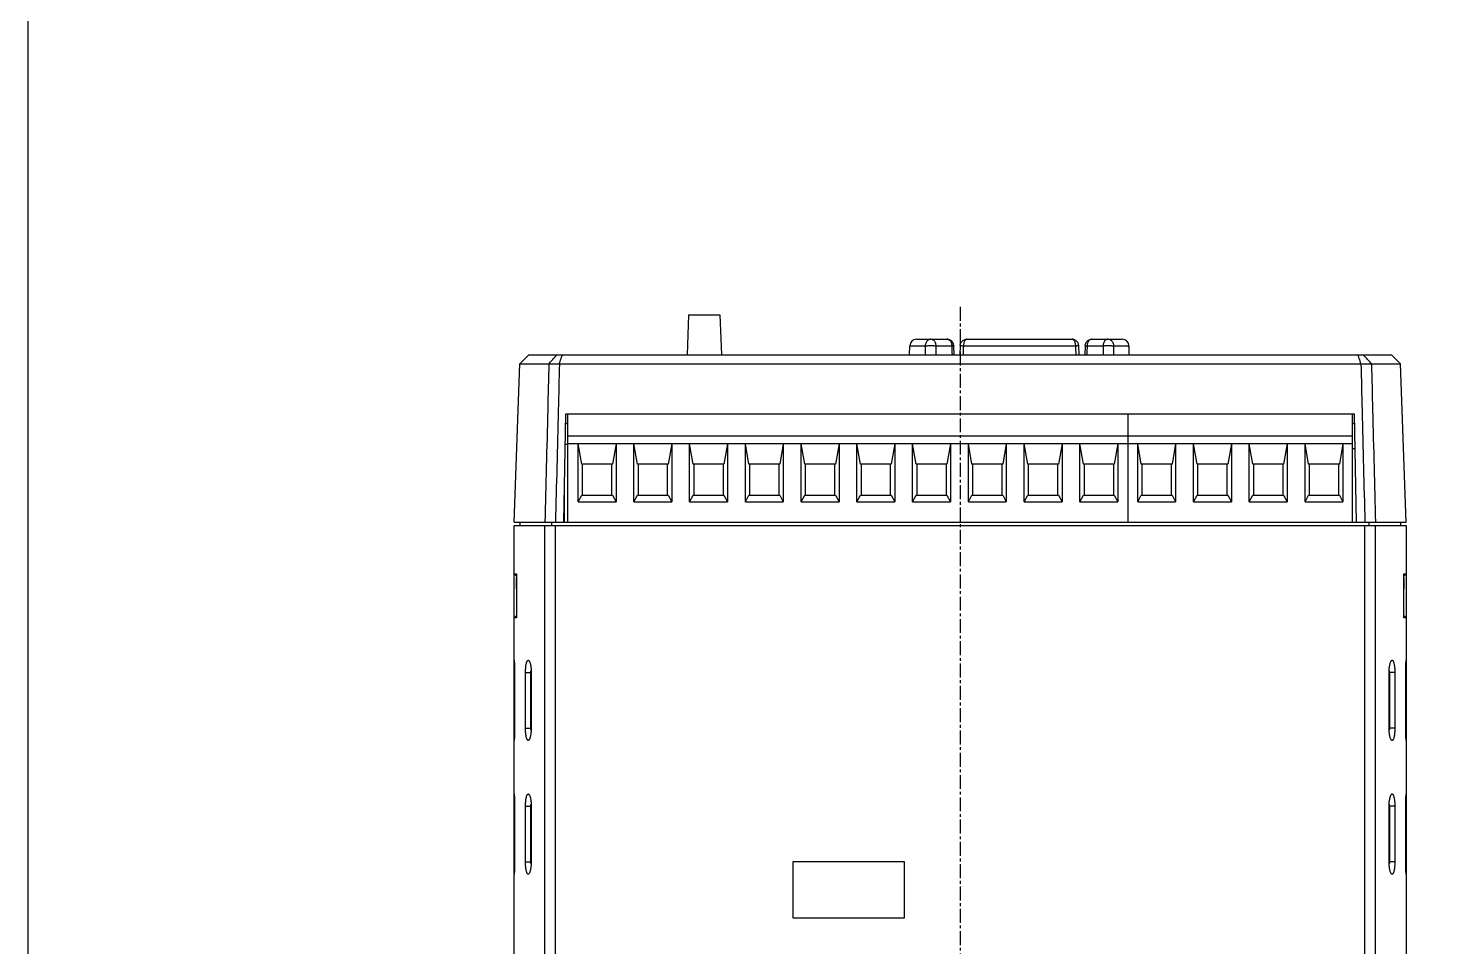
# Model space of a CAD drawing. Header units: millimetres. Extents: x 87 to 927, y 85 to 1088.
# Drawn here: x 87.1 to 213.2, y 490.3 to 572.7 of the extents above; entities that cross this region are included whole.
import ezdxf

# ---------------------------------------------------------------- set-up
doc = ezdxf.new("R2010")
doc.units = ezdxf.units.MM
doc.linetypes.add('CENTER', pattern=[2, 1.25, -0.25, 0.25, -0.25])
doc.layers.add('도면층1', color=7, linetype='Continuous')

msp = doc.modelspace()

# ---------------------------------------------------------------- linework, layer by layer
at = {"color": 7, "linetype": 'Continuous'}
for p, q in [((146.346, 547.016), (146.211, 543.416)), ((146.346, 547.016), (149.146, 547.016)), ((149.146, 547.016), (149.281, 543.416)), ((166.785, 544.816), (169.52, 544.816)), ((171.296, 544.816), (180.728, 544.816)), ((182.505, 544.816), (185.239, 544.816)), ((132.02, 543.416), (131.192, 542.616)), ((132.02, 543.416), (209.373, 543.416)), ((166.164, 543.416), (166.185, 544.232)), ((166.185, 544.232), (167.566, 544.232)), ((168.505, 544.232), (169.944, 544.232)), ((170.145, 543.416), (170.119, 544.235)), ((170.696, 544.241), (170.662, 543.416)), ((170.989, 544.232), (181.035, 544.232)), ((181.362, 543.416), (181.328, 544.241)), ((181.905, 544.235), (181.879, 543.416)), ((182.08, 544.232), (183.519, 544.232)), ((184.458, 544.232), (185.839, 544.232)), ((185.86, 543.416), (185.839, 544.232)), ((209.373, 543.416), (210.201, 542.616)), ((130.697, 528.416), (131.192, 542.616)), ((131.192, 542.616), (133.809, 542.616)), ((133.81, 542.623), (134.756, 542.623)), ((134.756, 542.616), (206.637, 542.616)), ((206.637, 542.623), (207.584, 542.623)), ((207.584, 542.616), (210.201, 542.616)), ((210.697, 528.416), (210.201, 542.616)), ((135.148, 528.416), (135.317, 538.116)), ((135.509, 537.216), (135.301, 537.216)), ((135.317, 538.116), (206.076, 538.116)), ((135.509, 528.416), (135.509, 538.116)), ((185.759, 528.416), (185.759, 538.116)), ((185.762, 528.416), (185.762, 538.116)), ((205.887, 528.416), (205.887, 538.116)), ((206.092, 537.216), (205.887, 537.216)), ((206.245, 528.416), (206.076, 538.116)), ((185.759, 536.116), (135.509, 536.116)), ((205.887, 536.116), (185.762, 536.116)), ((135.509, 535.366), (135.269, 535.366)), ((185.759, 535.416), (135.509, 535.416)), ((136.434, 530.216), (136.434, 535.416)), ((136.754, 533.616), (136.434, 535.416)), ((139.834, 535.416), (139.514, 533.616)), ((139.834, 535.416), (139.834, 530.216)), ((141.434, 530.216), (141.434, 535.416)), ((141.754, 533.616), (141.434, 535.416)), ((144.834, 535.416), (144.514, 533.616)), ((144.834, 535.416), (144.834, 530.216)), ((146.434, 530.216), (146.434, 535.416)), ((146.754, 533.616), (146.434, 535.416)), ((149.834, 535.416), (149.514, 533.616)), ((149.834, 535.416), (149.834, 530.216)), ((151.434, 530.216), (151.434, 535.416)), ((151.754, 533.616), (151.434, 535.416)), ((154.834, 535.416), (154.514, 533.616)), ((154.834, 535.416), (154.834, 530.216)), ((156.434, 530.216), (156.434, 535.416)), ((156.754, 533.616), (156.434, 535.416)), ((159.834, 535.416), (159.514, 533.616)), ((159.834, 535.416), (159.834, 530.216)), ((161.434, 530.216), (161.434, 535.416)), ((161.754, 533.616), (161.434, 535.416)), ((164.834, 535.416), (164.514, 533.616)), ((164.834, 535.416), (164.834, 530.216)), ((166.434, 530.216), (166.434, 535.416)), ((166.754, 533.616), (166.434, 535.416)), ((169.834, 535.416), (169.514, 533.616)), ((169.834, 535.416), (169.834, 530.216)), ((171.434, 530.216), (171.434, 535.416)), ((171.754, 533.616), (171.434, 535.416)), ((174.834, 535.416), (174.514, 533.616)), ((174.834, 535.416), (174.834, 530.216)), ((176.434, 530.216), (176.434, 535.416)), ((176.754, 533.616), (176.434, 535.416)), ((179.834, 535.416), (179.514, 533.616)), ((179.834, 535.416), (179.834, 530.216)), ((181.434, 530.216), (181.434, 535.416)), ((181.754, 533.616), (181.434, 535.416)), ((184.834, 535.416), (184.514, 533.616)), ((184.834, 535.416), (184.834, 530.216)), ((205.887, 535.416), (185.762, 535.416)), ((186.624, 530.216), (186.624, 535.416)), ((186.944, 533.616), (186.624, 535.416)), ((190.024, 535.416), (189.704, 533.616)), ((190.024, 535.416), (190.024, 530.216)), ((191.624, 530.216), (191.624, 535.416)), ((191.944, 533.616), (191.624, 535.416)), ((195.024, 535.416), (194.704, 533.616)), ((195.024, 535.416), (195.024, 530.216)), ((196.624, 530.216), (196.624, 535.416)), ((196.944, 533.616), (196.624, 535.416)), ((200.024, 535.416), (199.704, 533.616)), ((200.024, 535.416), (200.024, 530.216)), ((201.624, 530.216), (201.624, 535.416)), ((201.944, 533.616), (201.624, 535.416)), ((205.024, 535.416), (204.704, 533.616)), ((205.024, 535.416), (205.024, 530.216)), ((205.887, 535.016), (206.13, 535.016)), ((139.514, 533.616), (136.754, 533.616)), ((136.834, 530.816), (136.834, 533.616)), ((139.434, 533.616), (139.434, 530.816)), ((144.514, 533.616), (141.754, 533.616)), ((141.834, 530.816), (141.834, 533.616)), ((144.434, 533.616), (144.434, 530.816)), ((149.514, 533.616), (146.754, 533.616)), ((146.834, 530.816), (146.834, 533.616)), ((149.434, 533.616), (149.434, 530.816)), ((154.514, 533.616), (151.754, 533.616)), ((151.834, 530.816), (151.834, 533.616)), ((154.434, 533.616), (154.434, 530.816)), ((159.514, 533.616), (156.754, 533.616)), ((156.834, 530.816), (156.834, 533.616)), ((159.434, 533.616), (159.434, 530.816)), ((164.514, 533.616), (161.754, 533.616)), ((161.834, 530.816), (161.834, 533.616)), ((164.434, 533.616), (164.434, 530.816)), ((169.514, 533.616), (166.754, 533.616)), ((166.834, 530.816), (166.834, 533.616)), ((169.434, 533.616), (169.434, 530.816)), ((174.514, 533.616), (171.754, 533.616)), ((171.834, 530.816), (171.834, 533.616)), ((174.434, 533.616), (174.434, 530.816)), ((179.514, 533.616), (176.754, 533.616)), ((176.834, 530.816), (176.834, 533.616)), ((179.434, 533.616), (179.434, 530.816)), ((184.514, 533.616), (181.754, 533.616)), ((181.834, 530.816), (181.834, 533.616)), ((184.434, 533.616), (184.434, 530.816)), ((189.704, 533.616), (186.944, 533.616)), ((187.024, 530.816), (187.024, 533.616)), ((189.624, 533.616), (189.624, 530.816)), ((194.704, 533.616), (191.944, 533.616)), ((192.024, 530.816), (192.024, 533.616)), ((194.624, 533.616), (194.624, 530.816)), ((199.704, 533.616), (196.944, 533.616)), ((197.024, 530.816), (197.024, 533.616)), ((199.624, 533.616), (199.624, 530.816)), ((204.704, 533.616), (201.944, 533.616)), ((202.024, 530.816), (202.024, 533.616)), ((204.624, 533.616), (204.624, 530.816)), ((135.209, 528.416), (135.209, 531.924)), ((136.434, 530.216), (136.754, 530.816)), ((136.754, 530.816), (139.514, 530.816)), ((139.514, 530.816), (139.834, 530.216)), ((141.434, 530.216), (141.754, 530.816)), ((141.754, 530.816), (144.514, 530.816)), ((144.514, 530.816), (144.834, 530.216)), ((146.434, 530.216), (146.754, 530.816)), ((146.754, 530.816), (149.514, 530.816)), ((149.514, 530.816), (149.834, 530.216)), ((151.434, 530.216), (151.754, 530.816)), ((151.754, 530.816), (154.514, 530.816)), ((154.514, 530.816), (154.834, 530.216)), ((156.434, 530.216), (156.754, 530.816)), ((156.754, 530.816), (159.514, 530.816)), ((159.514, 530.816), (159.834, 530.216)), ((161.434, 530.216), (161.754, 530.816)), ((161.754, 530.816), (164.514, 530.816)), ((164.514, 530.816), (164.834, 530.216)), ((166.434, 530.216), (166.754, 530.816)), ((166.754, 530.816), (169.514, 530.816)), ((169.514, 530.816), (169.834, 530.216)), ((171.434, 530.216), (171.754, 530.816)), ((171.754, 530.816), (174.514, 530.816)), ((174.514, 530.816), (174.834, 530.216)), ((176.434, 530.216), (176.754, 530.816)), ((176.754, 530.816), (179.514, 530.816)), ((179.514, 530.816), (179.834, 530.216)), ((181.434, 530.216), (181.754, 530.816)), ((181.754, 530.816), (184.514, 530.816)), ((184.514, 530.816), (184.834, 530.216)), ((186.624, 530.216), (186.944, 530.816)), ((186.944, 530.816), (189.704, 530.816)), ((189.704, 530.816), (190.024, 530.216)), ((191.624, 530.216), (191.944, 530.816)), ((191.944, 530.816), (194.704, 530.816)), ((194.704, 530.816), (195.024, 530.216)), ((196.624, 530.216), (196.944, 530.816)), ((196.944, 530.816), (199.704, 530.816)), ((199.704, 530.816), (200.024, 530.216)), ((201.624, 530.216), (201.944, 530.816)), ((201.944, 530.816), (204.704, 530.816)), ((204.704, 530.816), (205.024, 530.216)), ((136.434, 530.216), (139.834, 530.216)), ((141.434, 530.216), (144.834, 530.216)), ((146.434, 530.216), (149.834, 530.216)), ((151.434, 530.216), (154.834, 530.216)), ((156.434, 530.216), (159.834, 530.216)), ((161.434, 530.216), (164.834, 530.216)), ((166.434, 530.216), (169.834, 530.216)), ((171.434, 530.216), (174.834, 530.216)), ((176.434, 530.216), (179.834, 530.216)), ((181.434, 530.216), (184.834, 530.216)), ((186.624, 530.216), (190.024, 530.216)), ((191.624, 530.216), (195.024, 530.216)), ((196.624, 530.216), (200.024, 530.216)), ((201.624, 530.216), (205.024, 530.216)), ((130.697, 528.416), (185.759, 528.416)), ((131.197, 528.416), (131.197, 528.116)), ((134.048, 528.416), (134.048, 528.116)), ((185.762, 528.416), (210.697, 528.416)), ((207.345, 528.416), (207.345, 528.116)), ((210.197, 528.416), (210.197, 528.116)), ((130.697, 528.116), (210.697, 528.116)), ((130.697, 443.416), (130.697, 528.116)), ((133.458, 473.685), (133.458, 528.116)), ((134.402, 473.508), (134.402, 528.116)), ((206.991, 473.508), (206.991, 528.116)), ((207.935, 473.685), (207.935, 528.116)), ((210.697, 528.116), (210.697, 443.416)), ((130.697, 523.766), (130.898, 523.564)), ((130.697, 523.766), (130.898, 523.766)), ((130.897, 522.416), (130.897, 523.416)), ((130.898, 523.766), (130.898, 519.816)), ((210.697, 523.766), (210.495, 523.564)), ((210.495, 523.766), (210.697, 523.766)), ((210.495, 519.816), (210.495, 523.766)), ((210.497, 523.416), (210.497, 522.416)), ((130.697, 519.816), (130.898, 520.018)), ((130.898, 519.816), (130.697, 519.816)), ((210.697, 519.816), (210.495, 520.018)), ((210.697, 519.816), (210.495, 519.816)), ((130.697, 516.016), (130.697, 516.016)), ((210.696, 516.016), (210.697, 516.016)), ((130.697, 514.916), (130.734, 514.916)), ((130.734, 514.916), (130.734, 509.916)), ((131.714, 509.916), (131.714, 514.916)), ((131.714, 514.916), (132.225, 514.916)), ((132.204, 509.916), (132.204, 514.916)), ((132.225, 514.916), (132.225, 509.916)), ((209.679, 514.916), (209.168, 514.916)), ((209.168, 509.916), (209.168, 514.916)), ((209.19, 514.916), (209.19, 509.916)), ((209.679, 514.916), (209.679, 509.916)), ((210.697, 514.916), (210.659, 514.916)), ((210.659, 509.916), (210.659, 514.916)), ((130.697, 509.916), (130.734, 509.916)), ((131.714, 509.916), (132.225, 509.916)), ((209.679, 509.916), (209.168, 509.916)), ((210.697, 509.916), (210.659, 509.916)), ((130.697, 508.816), (130.697, 508.816)), ((210.697, 508.816), (210.696, 508.816)), ((130.697, 504.016), (130.697, 504.016)), ((210.696, 504.016), (210.697, 504.016)), ((130.697, 502.916), (130.734, 502.916)), ((130.734, 502.916), (130.734, 497.916)), ((131.714, 497.916), (131.714, 502.916)), ((131.714, 502.916), (132.225, 502.916)), ((132.204, 497.916), (132.204, 502.916)), ((132.225, 502.916), (132.225, 497.916)), ((209.168, 497.916), (209.168, 502.916)), ((209.679, 502.916), (209.168, 502.916)), ((209.19, 502.916), (209.19, 497.916)), ((209.679, 502.916), (209.679, 497.916)), ((210.659, 497.916), (210.659, 502.916)), ((210.697, 502.916), (210.659, 502.916)), ((130.697, 497.916), (130.734, 497.916)), ((130.697, 496.816), (130.697, 496.816)), ((131.714, 497.916), (132.225, 497.916)), ((155.697, 497.916), (155.697, 492.916)), ((165.697, 497.916), (155.697, 497.916)), ((165.697, 492.916), (165.697, 497.916)), ((209.679, 497.916), (209.168, 497.916)), ((210.697, 497.916), (210.659, 497.916)), ((210.697, 496.816), (210.696, 496.816)), ((155.697, 492.916), (165.697, 492.916))]:
    msp.add_line(p, q, dxfattribs=at)
msp.add_lwpolyline([(87.106, 988.9), (927.022, 988.9), (927.022, 407.862), (87.106, 407.862)], close=True)
for centre, start, end in [((166.785, 544.216), 90, 178.5), ((185.239, 544.216), 1.5, 90)]:
    msp.add_arc(centre, 0.6, start, end, dxfattribs=at)
for points, knots in [([(168.081, 544.816), (168.036, 544.816), (167.944, 544.802), (167.816, 544.739), (167.708, 544.64), (167.628, 544.515), (167.579, 544.376), (167.567, 544.279), (167.566, 544.232)], [0, 0, 0, 0, 0.13624454, 0.27555328, 0.42026591, 0.56889954, 0.71616687, 0.85939691, 0.85939691, 0.85939691, 0.85939691]), ([(168.081, 544.816), (168.119, 544.816), (168.197, 544.801), (168.302, 544.736), (168.39, 544.637), (168.455, 544.513), (168.495, 544.375), (168.505, 544.279), (168.505, 544.232)], [0, 0, 0, 0, 0.11270879, 0.23244124, 0.36365203, 0.50496935, 0.64955037, 0.7924155, 0.7924155, 0.7924155, 0.7924155]), ([(169.52, 544.816), (169.556, 544.816), (169.632, 544.802), (169.735, 544.74), (169.823, 544.645), (169.889, 544.523), (169.932, 544.383), (169.943, 544.282), (169.944, 544.232)], [0, 0, 0, 0, 0.10995726, 0.22654436, 0.35372959, 0.49240683, 0.64012653, 0.79246253, 0.79246253, 0.79246253, 0.79246253]), ([(170.119, 544.235), (170.118, 544.286), (170.101, 544.389), (170.038, 544.53), (169.942, 544.652), (169.817, 544.744), (169.674, 544.803), (169.571, 544.816), (169.52, 544.816)], [0, 0, 0, 0, 0.15361284, 0.30706417, 0.46046817, 0.6137678, 0.76720805, 0.92080542, 0.92080542, 0.92080542, 0.92080542]), ([(170.696, 544.241), (170.699, 544.292), (170.716, 544.394), (170.779, 544.534), (170.876, 544.654), (171, 544.745), (171.143, 544.803), (171.245, 544.816), (171.296, 544.816)], [0, 0, 0, 0, 0.15252293, 0.30494675, 0.45734737, 0.60968184, 0.7621025, 0.91461845, 0.91461845, 0.91461845, 0.91461845]), ([(171.296, 544.816), (171.268, 544.816), (171.208, 544.799), (171.133, 544.732), (171.071, 544.634), (171.025, 544.511), (170.997, 544.374), (170.99, 544.279), (170.989, 544.232)], [0, 0, 0, 0, 0.08272935, 0.17898362, 0.29513335, 0.42873384, 0.57057733, 0.71307656, 0.71307656, 0.71307656, 0.71307656]), ([(180.728, 544.816), (180.756, 544.816), (180.816, 544.799), (180.891, 544.732), (180.953, 544.634), (180.999, 544.511), (181.027, 544.374), (181.034, 544.279), (181.035, 544.232)], [0, 0, 0, 0, 0.08272981, 0.17898447, 0.29513429, 0.42873459, 0.57057774, 0.71307655, 0.71307655, 0.71307655, 0.71307655]), ([(181.328, 544.241), (181.325, 544.292), (181.308, 544.394), (181.245, 544.534), (181.148, 544.654), (181.024, 544.745), (180.881, 544.803), (180.779, 544.816), (180.728, 544.816)], [0, 0, 0, 0, 0.15252289, 0.30494672, 0.45734734, 0.60968183, 0.76210249, 0.91461845, 0.91461845, 0.91461845, 0.91461845]), ([(181.905, 544.235), (181.906, 544.286), (181.923, 544.389), (181.986, 544.53), (182.082, 544.652), (182.207, 544.744), (182.35, 544.803), (182.453, 544.816), (182.505, 544.816)], [0, 0, 0, 0, 0.15361297, 0.30706427, 0.46046824, 0.61376785, 0.76720807, 0.92080542, 0.92080542, 0.92080542, 0.92080542]), ([(182.505, 544.816), (182.468, 544.816), (182.392, 544.802), (182.289, 544.74), (182.201, 544.645), (182.135, 544.523), (182.092, 544.383), (182.081, 544.282), (182.08, 544.232)], [0, 0, 0, 0, 0.10995731, 0.22654427, 0.35372959, 0.4924069, 0.64012641, 0.79246253, 0.79246253, 0.79246253, 0.79246253]), ([(183.943, 544.816), (183.905, 544.816), (183.827, 544.801), (183.722, 544.736), (183.634, 544.637), (183.569, 544.513), (183.529, 544.375), (183.519, 544.279), (183.519, 544.232)], [0, 0, 0, 0, 0.11270935, 0.23244214, 0.36365291, 0.50497, 0.64955074, 0.79241549, 0.79241549, 0.79241549, 0.79241549]), ([(183.943, 544.816), (183.988, 544.816), (184.081, 544.802), (184.208, 544.739), (184.316, 544.64), (184.396, 544.515), (184.445, 544.376), (184.457, 544.279), (184.458, 544.232)], [0, 0, 0, 0, 0.1362438, 0.27555215, 0.4202648, 0.56889873, 0.71616644, 0.85939692, 0.85939692, 0.85939692, 0.85939692]), ([(133.809, 542.617), (133.886, 542.704), (134.042, 542.878), (134.273, 543.147), (134.43, 543.325), (134.509, 543.416)], [0, 0, 0, 0, 0.3490639, 0.7014655, 1.0622697, 1.0622697, 1.0622697, 1.0622697]), ([(134.756, 542.616), (134.786, 542.703), (134.831, 542.883), (134.93, 543.146), (134.99, 543.325), (135.022, 543.416)], [0, 0, 0, 0, 0.27394866, 0.55540189, 0.8427571, 0.8427571, 0.8427571, 0.8427571]), ([(167.566, 544.232), (167.598, 544.234), (167.671, 544.237), (167.793, 544.24), (167.934, 544.242), (168.085, 544.242), (168.235, 544.24), (168.375, 544.237), (168.464, 544.234), (168.505, 544.232)], [0, 0, 0, 0, 0.09629911, 0.22064673, 0.36477543, 0.51902036, 0.67305686, 0.81654017, 0.93994838, 0.93994838, 0.93994838, 0.93994838]), ([(169.944, 544.232), (169.974, 544.232), (170.035, 544.238), (170.067, 544.229), (170.125, 544.241), (170.119, 544.235)], [0, 0, 0, 0, 0.09189576, 0.15154966, 0.17546559, 0.17546559, 0.17546559, 0.17546559]), ([(170.696, 544.241), (170.702, 544.245), (170.731, 544.236), (170.784, 544.243), (170.877, 544.235), (170.949, 544.233), (170.989, 544.232)], [0, 0, 0, 0, 0.01929018, 0.07755288, 0.17086862, 0.29305515, 0.29305515, 0.29305515, 0.29305515]), ([(181.035, 544.232), (181.075, 544.233), (181.147, 544.235), (181.24, 544.243), (181.293, 544.236), (181.323, 544.245), (181.328, 544.241)], [0, 0, 0, 0, 0.1221673, 0.21549198, 0.27375938, 0.2930552, 0.2930552, 0.2930552, 0.2930552]), ([(181.905, 544.235), (181.899, 544.241), (181.957, 544.229), (181.989, 544.238), (182.05, 544.232), (182.08, 544.232)], [0, 0, 0, 0, 0.02390993, 0.08355492, 0.17546587, 0.17546587, 0.17546587, 0.17546587]), ([(183.519, 544.232), (183.56, 544.234), (183.649, 544.237), (183.789, 544.24), (183.939, 544.242), (184.09, 544.242), (184.231, 544.24), (184.353, 544.237), (184.426, 544.234), (184.458, 544.232)], [0, 0, 0, 0, 0.1233847, 0.26687139, 0.42090585, 0.57515141, 0.71928332, 0.84362951, 0.93994839, 0.93994839, 0.93994839, 0.93994839]), ([(206.637, 542.616), (206.607, 542.703), (206.562, 542.883), (206.463, 543.146), (206.403, 543.325), (206.371, 543.416)], [0, 0, 0, 0, 0.27394422, 0.5553975, 0.8427571, 0.8427571, 0.8427571, 0.8427571]), ([(207.584, 542.617), (207.508, 542.704), (207.351, 542.878), (207.12, 543.147), (206.963, 543.325), (206.884, 543.416)], [0, 0, 0, 0, 0.3490693, 0.7014708, 1.0622697, 1.0622697, 1.0622697, 1.0622697]), ([(133.809, 542.616), (133.775, 541.233), (133.698, 538.149), (133.581, 533.416), (133.499, 530.066), (133.458, 528.416)], [0, 0, 0, 0, 4.1511625, 9.2539368, 14.2048392, 14.2048392, 14.2048392, 14.2048392]), ([(134.756, 542.616), (134.721, 541.233), (134.644, 538.149), (134.526, 533.416), (134.443, 530.066), (134.402, 528.416)], [0, 0, 0, 0, 4.1511797, 9.253975, 14.2048977, 14.2048977, 14.2048977, 14.2048977]), ([(206.637, 542.616), (206.672, 541.227), (206.749, 538.137), (206.867, 533.404), (206.951, 530.06), (206.991, 528.416)], [0, 0, 0, 0, 4.1694346, 9.2722299, 14.2048977, 14.2048977, 14.2048977, 14.2048977]), ([(207.584, 542.616), (207.618, 541.227), (207.695, 538.137), (207.812, 533.404), (207.895, 530.06), (207.935, 528.416)], [0, 0, 0, 0, 4.1694174, 9.2721917, 14.2048392, 14.2048392, 14.2048392, 14.2048392]), ([(130.697, 516.016), (130.707, 516.02), (130.696, 515.94), (130.72, 515.871), (130.718, 515.677), (130.729, 515.459), (130.732, 515.195), (130.734, 515.012), (130.734, 514.916)], [0, 0, 0, 0, 0.031311, 0.1348891, 0.3150879, 0.5531105, 0.8119372, 1.1014894, 1.1014894, 1.1014894, 1.1014894]), ([(131.714, 514.916), (131.714, 514.953), (131.715, 515.026), (131.719, 515.157), (131.728, 515.305), (131.743, 515.465), (131.765, 515.613), (131.791, 515.742), (131.822, 515.848), (131.856, 515.93), (131.893, 515.986), (131.93, 516.013), (131.96, 516.017), (131.981, 516.012), (132, 516.001), (132.011, 515.991), (132.016, 515.986)], [0, 0, 0, 0, 0.110231, 0.2210327, 0.39107, 0.5544908, 0.7053919, 0.8384591, 0.9493931, 1.0369968, 1.1019949, 1.1489654, 1.1693236, 1.19024, 1.2137803, 1.2340968, 1.2340968, 1.2340968, 1.2340968]), ([(132.016, 515.986), (132.017, 515.985), (132.035, 515.966), (132.067, 515.917), (132.104, 515.83), (132.139, 515.719), (132.169, 515.585), (132.193, 515.435), (132.217, 515.218), (132.225, 515.043), (132.225, 514.923), (132.225, 514.916)], [0, 0, 0, 0, 0.0073923, 0.0784258, 0.1726738, 0.2902342, 0.428052, 0.5818282, 0.7458836, 1.0847781, 1.1058491, 1.1058491, 1.1058491, 1.1058491]), ([(209.168, 514.916), (209.168, 514.953), (209.169, 515.028), (209.174, 515.159), (209.185, 515.308), (209.205, 515.468), (209.231, 515.616), (209.261, 515.744), (209.296, 515.85), (209.333, 515.93), (209.363, 515.972), (209.377, 515.986)], [0, 0, 0, 0, 0.1117664, 0.2240293, 0.3943484, 0.557979, 0.7091572, 0.8427206, 0.9544639, 1.0431217, 1.1058159, 1.1058159, 1.1058159, 1.1058159]), ([(209.377, 515.986), (209.378, 515.987), (209.391, 515.999), (209.411, 516.014), (209.441, 516.017), (209.462, 516.012), (209.483, 515.999), (209.511, 515.971), (209.544, 515.915), (209.578, 515.828), (209.608, 515.716), (209.633, 515.582), (209.654, 515.431), (209.673, 515.214), (209.679, 515.041), (209.679, 514.922), (209.679, 514.916)], [0, 0, 0, 0, 0.0034553, 0.0512388, 0.0716835, 0.0924297, 0.115605, 0.1428178, 0.2128354, 0.3062777, 0.4233892, 0.5609974, 0.7146017, 0.8783672, 1.2158842, 1.234196, 1.234196, 1.234196, 1.234196]), ([(210.659, 514.916), (210.659, 515.009), (210.661, 515.194), (210.664, 515.462), (210.675, 515.682), (210.675, 515.877), (210.695, 515.941), (210.687, 516.021), (210.696, 516.016)], [0, 0, 0, 0, 0.2802011, 0.5548335, 0.7949343, 0.9709091, 1.0713056, 1.1014298, 1.1014298, 1.1014298, 1.1014298]), ([(209.179, 515.095), (209.186, 515.039), (209.189, 514.979), (209.19, 514.919), (209.19, 514.916)], [0, 0, 0, 0, 0.16915864, 0.1791469, 0.1791469, 0.1791469, 0.1791469]), ([(130.734, 509.916), (130.734, 509.822), (130.732, 509.638), (130.729, 509.37), (130.719, 509.149), (130.718, 508.955), (130.698, 508.891), (130.706, 508.811), (130.697, 508.816)], [0, 0, 0, 0, 0.2805643, 0.5553686, 0.79544, 0.971374, 1.071376, 1.1014343, 1.1014343, 1.1014343, 1.1014343]), ([(132.016, 508.846), (132.015, 508.845), (132.003, 508.833), (131.982, 508.818), (131.952, 508.815), (131.931, 508.82), (131.91, 508.833), (131.882, 508.861), (131.849, 508.917), (131.815, 509.004), (131.785, 509.116), (131.76, 509.25), (131.74, 509.401), (131.72, 509.618), (131.714, 509.791), (131.714, 509.91), (131.714, 509.916)], [0, 0, 0, 0, 0.0034553, 0.0512388, 0.0716835, 0.0924297, 0.115605, 0.1428178, 0.2128354, 0.3062777, 0.4233892, 0.5609974, 0.7146017, 0.8783672, 1.2158842, 1.234196, 1.234196, 1.234196, 1.234196]), ([(132.225, 509.916), (132.225, 509.879), (132.224, 509.804), (132.219, 509.673), (132.208, 509.524), (132.188, 509.364), (132.163, 509.216), (132.132, 509.088), (132.097, 508.982), (132.06, 508.902), (132.031, 508.86), (132.016, 508.846)], [0, 0, 0, 0, 0.1117664, 0.2240293, 0.3943484, 0.557979, 0.7091572, 0.8427206, 0.9544639, 1.0431217, 1.1058159, 1.1058159, 1.1058159, 1.1058159]), ([(132.214, 509.737), (132.207, 509.793), (132.204, 509.853), (132.204, 509.913), (132.204, 509.916)], [0, 0, 0, 0, 0.16915864, 0.1791469, 0.1791469, 0.1791469, 0.1791469]), ([(209.378, 508.846), (209.376, 508.847), (209.358, 508.866), (209.326, 508.915), (209.289, 509.002), (209.255, 509.113), (209.224, 509.246), (209.2, 509.397), (209.176, 509.614), (209.169, 509.789), (209.168, 509.909), (209.168, 509.916)], [0, 0, 0, 0, 0.0073923, 0.0784258, 0.1726738, 0.2902342, 0.428052, 0.5818282, 0.7458836, 1.0847781, 1.1058491, 1.1058491, 1.1058491, 1.1058491]), ([(209.679, 509.916), (209.679, 509.879), (209.679, 509.806), (209.674, 509.675), (209.666, 509.527), (209.65, 509.367), (209.628, 509.219), (209.602, 509.09), (209.571, 508.984), (209.537, 508.902), (209.501, 508.846), (209.463, 508.818), (209.434, 508.815), (209.412, 508.82), (209.393, 508.831), (209.382, 508.841), (209.378, 508.846)], [0, 0, 0, 0, 0.110231, 0.2210327, 0.39107, 0.5544908, 0.7053919, 0.8384591, 0.9493931, 1.0369968, 1.1019949, 1.1489654, 1.1693236, 1.19024, 1.2137803, 1.2340968, 1.2340968, 1.2340968, 1.2340968]), ([(210.696, 508.816), (210.686, 508.812), (210.697, 508.892), (210.673, 508.961), (210.675, 509.156), (210.664, 509.373), (210.661, 509.637), (210.66, 509.819), (210.659, 509.916)], [0, 0, 0, 0, 0.031425, 0.1353331, 0.315744, 0.5532447, 0.8121415, 1.1014863, 1.1014863, 1.1014863, 1.1014863]), ([(130.697, 504.016), (130.707, 504.02), (130.696, 503.94), (130.72, 503.871), (130.718, 503.677), (130.729, 503.459), (130.732, 503.195), (130.734, 503.012), (130.734, 502.916)], [0, 0, 0, 0, 0.031311, 0.1348891, 0.3150879, 0.5531105, 0.8119372, 1.1014894, 1.1014894, 1.1014894, 1.1014894]), ([(131.714, 502.916), (131.714, 502.953), (131.715, 503.026), (131.719, 503.157), (131.728, 503.305), (131.743, 503.465), (131.765, 503.613), (131.791, 503.742), (131.822, 503.848), (131.856, 503.93), (131.893, 503.986), (131.93, 504.013), (131.96, 504.017), (131.981, 504.012), (132, 504.001), (132.011, 503.991), (132.016, 503.986)], [0, 0, 0, 0, 0.110231, 0.2210327, 0.39107, 0.5544908, 0.7053919, 0.8384591, 0.9493931, 1.0369968, 1.1019949, 1.1489654, 1.1693236, 1.19024, 1.2137803, 1.2340968, 1.2340968, 1.2340968, 1.2340968]), ([(132.016, 503.986), (132.017, 503.985), (132.035, 503.966), (132.067, 503.917), (132.104, 503.83), (132.139, 503.719), (132.169, 503.585), (132.193, 503.435), (132.217, 503.218), (132.225, 503.043), (132.225, 502.923), (132.225, 502.916)], [0, 0, 0, 0, 0.0073923, 0.0784258, 0.1726738, 0.2902342, 0.428052, 0.5818282, 0.7458836, 1.0847781, 1.1058491, 1.1058491, 1.1058491, 1.1058491]), ([(209.168, 502.916), (209.168, 502.953), (209.169, 503.028), (209.174, 503.159), (209.185, 503.308), (209.205, 503.468), (209.231, 503.616), (209.261, 503.744), (209.296, 503.85), (209.333, 503.93), (209.363, 503.972), (209.377, 503.986)], [0, 0, 0, 0, 0.1117664, 0.2240293, 0.3943484, 0.557979, 0.7091572, 0.8427206, 0.9544639, 1.0431217, 1.1058159, 1.1058159, 1.1058159, 1.1058159]), ([(209.179, 503.095), (209.186, 503.039), (209.189, 502.979), (209.19, 502.919), (209.19, 502.916)], [0, 0, 0, 0, 0.16915864, 0.1791469, 0.1791469, 0.1791469, 0.1791469]), ([(209.377, 503.986), (209.378, 503.987), (209.391, 503.999), (209.411, 504.014), (209.441, 504.017), (209.462, 504.012), (209.483, 503.999), (209.511, 503.971), (209.544, 503.915), (209.578, 503.828), (209.608, 503.716), (209.633, 503.582), (209.654, 503.431), (209.673, 503.214), (209.679, 503.041), (209.679, 502.922), (209.679, 502.916)], [0, 0, 0, 0, 0.0034553, 0.0512388, 0.0716835, 0.0924297, 0.115605, 0.1428178, 0.2128354, 0.3062777, 0.4233892, 0.5609974, 0.7146017, 0.8783672, 1.2158842, 1.234196, 1.234196, 1.234196, 1.234196]), ([(210.659, 502.916), (210.659, 503.009), (210.661, 503.194), (210.664, 503.462), (210.675, 503.682), (210.675, 503.877), (210.695, 503.941), (210.687, 504.021), (210.696, 504.016)], [0, 0, 0, 0, 0.2802011, 0.5548335, 0.7949343, 0.9709091, 1.0713056, 1.1014298, 1.1014298, 1.1014298, 1.1014298]), ([(130.734, 497.916), (130.734, 497.822), (130.732, 497.638), (130.729, 497.37), (130.719, 497.149), (130.718, 496.955), (130.698, 496.891), (130.706, 496.811), (130.697, 496.816)], [0, 0, 0, 0, 0.2805643, 0.5553686, 0.79544, 0.971374, 1.071376, 1.1014343, 1.1014343, 1.1014343, 1.1014343]), ([(132.016, 496.846), (132.015, 496.845), (132.003, 496.833), (131.982, 496.818), (131.952, 496.815), (131.931, 496.82), (131.91, 496.833), (131.882, 496.861), (131.849, 496.917), (131.815, 497.004), (131.785, 497.116), (131.76, 497.25), (131.74, 497.401), (131.72, 497.618), (131.714, 497.791), (131.714, 497.91), (131.714, 497.916)], [0, 0, 0, 0, 0.0034553, 0.0512388, 0.0716835, 0.0924297, 0.115605, 0.1428178, 0.2128354, 0.3062777, 0.4233892, 0.5609974, 0.7146017, 0.8783672, 1.2158842, 1.234196, 1.234196, 1.234196, 1.234196]), ([(132.225, 497.916), (132.225, 497.879), (132.224, 497.804), (132.219, 497.673), (132.208, 497.524), (132.188, 497.364), (132.163, 497.216), (132.132, 497.088), (132.097, 496.982), (132.06, 496.902), (132.031, 496.86), (132.016, 496.846)], [0, 0, 0, 0, 0.1117664, 0.2240293, 0.3943484, 0.557979, 0.7091572, 0.8427206, 0.9544639, 1.0431217, 1.1058159, 1.1058159, 1.1058159, 1.1058159]), ([(132.214, 497.737), (132.207, 497.793), (132.204, 497.853), (132.204, 497.913), (132.204, 497.916)], [0, 0, 0, 0, 0.16915864, 0.1791469, 0.1791469, 0.1791469, 0.1791469]), ([(209.378, 496.846), (209.376, 496.847), (209.358, 496.866), (209.326, 496.915), (209.289, 497.002), (209.255, 497.113), (209.224, 497.246), (209.2, 497.397), (209.176, 497.614), (209.169, 497.789), (209.168, 497.909), (209.168, 497.916)], [0, 0, 0, 0, 0.0073923, 0.0784258, 0.1726738, 0.2902342, 0.428052, 0.5818282, 0.7458836, 1.0847781, 1.1058491, 1.1058491, 1.1058491, 1.1058491]), ([(209.679, 497.916), (209.679, 497.879), (209.679, 497.806), (209.674, 497.675), (209.666, 497.527), (209.65, 497.367), (209.628, 497.219), (209.602, 497.09), (209.571, 496.984), (209.537, 496.902), (209.501, 496.846), (209.463, 496.818), (209.434, 496.815), (209.412, 496.82), (209.393, 496.831), (209.382, 496.841), (209.378, 496.846)], [0, 0, 0, 0, 0.110231, 0.2210327, 0.39107, 0.5544908, 0.7053919, 0.8384591, 0.9493931, 1.0369968, 1.1019949, 1.1489654, 1.1693236, 1.19024, 1.2137803, 1.2340968, 1.2340968, 1.2340968, 1.2340968]), ([(210.696, 496.816), (210.686, 496.812), (210.697, 496.892), (210.673, 496.961), (210.675, 497.156), (210.664, 497.373), (210.661, 497.637), (210.66, 497.819), (210.659, 497.916)], [0, 0, 0, 0, 0.031425, 0.1353331, 0.315744, 0.5532447, 0.8121415, 1.1014863, 1.1014863, 1.1014863, 1.1014863])]:
    msp.add_open_spline(points, degree=3, knots=knots, dxfattribs=at)
for points in [[(167.566, 544.232), (167.565, 543.96), (167.564, 543.688), (167.562, 543.416)], [(168.505, 544.232), (168.504, 543.96), (168.503, 543.688), (168.501, 543.416)], [(169.944, 544.232), (169.952, 543.96), (169.961, 543.688), (169.97, 543.416)], [(170.033, 544.527), (170.017, 544.552), (170, 544.576), (169.982, 544.599)], [(170.095, 544.387), (170.087, 544.414), (170.077, 544.441), (170.065, 544.467)], [(170.722, 544.392), (170.731, 544.419), (170.741, 544.445), (170.753, 544.471)], [(170.989, 544.232), (170.977, 543.96), (170.965, 543.688), (170.953, 543.416)], [(181.035, 544.232), (181.047, 543.96), (181.059, 543.688), (181.071, 543.416)], [(182.08, 544.232), (182.072, 543.959), (182.063, 543.686), (182.054, 543.413)], [(183.519, 544.232), (183.52, 543.96), (183.521, 543.688), (183.523, 543.416)], [(184.458, 544.232), (184.459, 543.96), (184.46, 543.688), (184.462, 543.416)], [(210.696, 516.016), (210.696, 516.016), (210.696, 516.016), (210.696, 516.016)], [(132.204, 514.916), (132.204, 514.976), (132.207, 515.037), (132.214, 515.097)], [(209.19, 509.916), (209.19, 509.856), (209.186, 509.795), (209.179, 509.735)], [(130.697, 508.816), (130.697, 508.816), (130.697, 508.816), (130.697, 508.816)], [(132.204, 502.916), (132.204, 502.976), (132.207, 503.037), (132.214, 503.097)], [(210.696, 504.016), (210.696, 504.016), (210.696, 504.016), (210.696, 504.016)], [(130.697, 496.816), (130.697, 496.816), (130.697, 496.816), (130.697, 496.816)], [(209.19, 497.916), (209.19, 497.856), (209.186, 497.795), (209.179, 497.735)]]:
    msp.add_open_spline(points, degree=3, dxfattribs=at)
at = {"layer": '도면층1', "color": 1, "linetype": 'CENTER'}
msp.add_line((170.697, 547.714), (170.697, 434.181), dxfattribs=at)

doc.saveas('drawing.dxf')
